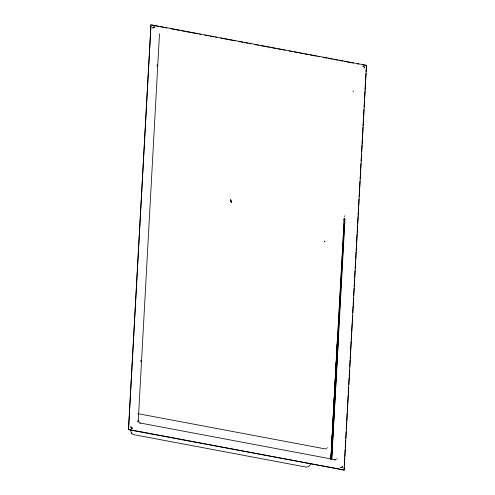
<?xml version="1.0" encoding="UTF-8"?>
<svg xmlns="http://www.w3.org/2000/svg" width="495" height="495" viewBox="0 0 495 495"><rect width="100%" height="100%" fill="white"/><g stroke="black" fill="none" stroke-linecap="round" stroke-linejoin="round"><path stroke-width="0.74" d="M344.044 220.331L344.204 218.672L344.087 219.508M324.906 241.517L324.887 241.746M337.503 337.305L330.864 459.292L344.322 219.223M337.652 337.293L330.982 459.28L337.794 337.274M128.49 429.697L150.987 24.75L366.51 65.303L344.136 470.009L128.49 429.697L150.987 24.75M140.809 361.808L140.889 360.267M157.144 66.274L157.231 64.734M331.836 441.039L331.922 439.492M332.052 437.178L332.139 435.637M332.56 427.921L332.906 421.746M333.203 416.345L333.413 412.483M333.543 410.169L333.884 403.994M334.057 400.907L334.397 394.738M334.521 392.417L334.911 385.475M335.035 383.161L335.424 376.212M335.505 374.672L335.932 366.956M336.018 365.409L336.402 358.467M336.489 356.92L344.18 219.242M331.483 459.131L344.706 219.112M338.512 336.897L331.718 458.97L344.984 218.926M344.013 470.25L344.186 467.169M344.266 465.622L344.693 457.918M344.78 456.371L345.164 449.435M345.25 447.895L345.677 440.185M345.757 438.644L346.141 431.708M346.271 429.394L346.655 422.458M346.741 420.917L347.168 413.207M347.255 411.667L347.639 404.724M347.719 403.184L348.146 395.474M348.232 393.933L348.616 386.997M348.746 384.683L349.13 377.747M349.21 376.206L349.594 369.264M349.724 366.956L350.107 360.014M350.194 358.473L350.621 350.763M350.707 349.223L351.128 341.513M351.215 339.972L351.599 333.036M351.685 331.495L352.112 323.786M352.199 322.245L352.582 315.303M352.706 312.995L353.09 306.052M353.176 304.512L353.56 297.575M353.69 295.261L354.074 288.325M354.154 286.784L354.581 279.075M354.668 277.534L355.051 270.598M355.181 268.284L355.565 261.341M355.651 259.801L356.072 252.091M356.159 250.55L356.542 243.614M356.629 242.074L357.056 234.364M357.143 232.823L357.569 225.114M357.65 223.573L358.034 216.637M358.12 215.09L358.547 207.386M358.634 205.84L359.017 198.903M359.141 196.589L359.525 189.653M359.611 188.112L359.995 181.176M360.125 178.862L360.509 171.926M360.595 170.379L360.979 163.443M361.103 161.129L361.486 154.192M361.616 151.878L362 144.942M362.086 143.401L362.513 135.692M362.594 134.151L362.977 127.215M363.064 125.674L363.491 117.965M363.578 116.424L363.961 109.482M364.085 107.174L364.469 100.231M364.555 98.691L364.982 90.981M365.069 89.44L365.452 82.504M365.539 80.963L365.966 73.254M366.046 71.713L366.51 65.303M130.952 431.244L131.051 429.697M324.448 241.64L324.51 241.09M344.136 219.019L344.204 218.672M344.625 216.705L344.842 215.721M159.458 34.211L138.229 421.449L140.333 423.046L334.385 459.558L336.254 459.125M337.138 458.587L337.07 458.785M153.042 27.454L153.097 27.374A1.108 0.842 13 0 1 153.314 27.157L154.749 27.058A2.692 2.036 13.1 0 0 154.335 27.008L154.063 26.971A1.51 1.145 12.9 0 0 153.667 27.021L152.936 27.924A2.735 2.079 12.7 0 0 152.955 28.221A2.784 2.122 12.8 0 1 152.936 27.899L152.943 27.794A1.72 1.306 13.9 0 1 153.023 27.485M159.081 33.895L159.143 33.778M310.625 464.304L308.688 466.612L306.374 467.138L133.316 434.579L131.62 433.589L130.903 431.739M326.898 448.656L325.209 448.903L138.111 413.702M153.524 27.479L154.075 27.417M153.629 27.448L154.421 27.46A2.042 1.479 8 0 0 154.075 27.423M335.177 460.065L334.304 460.022M132.017 428.144L132.153 428.163A2.735 2.45 17.9 0 0 132.567 428.194A2.784 2.5 17.9 0 1 132.153 428.169A2.054 1.838 17.7 0 1 131.936 428.132A1.442 1.293 17.7 0 1 131.577 428.008C130.618 427.983 130.977 425.57 130.884 426.999A1.51 1.355 17.1 0 0 130.958 427.377L131.169 427.711A1.101 0.99 17.6 0 0 131.491 427.965M152.38 25.276L158.45 26.421M159.972 26.705L163.765 27.417M165.281 27.701L166.803 27.992M170.596 28.704L174.388 29.415M175.904 29.706L179.704 30.418M181.22 30.702L185.012 31.414M186.528 31.705L197.913 33.846M199.435 34.13L200.951 34.415M204.744 35.126L208.537 35.844M210.059 36.129L213.852 36.84M215.368 37.131L216.884 37.416M220.683 38.127L235.1 40.844M238.893 41.555L242.692 42.267M244.208 42.551L248.001 43.269M249.517 43.554L251.039 43.838M254.832 44.556L258.625 45.268M260.141 45.552L269.249 47.266M270.771 47.551L276.841 48.696M278.357 48.98L282.15 49.692M283.672 49.976L285.188 50.267M288.981 50.979L292.774 51.69M294.296 51.981L298.089 52.693M299.605 52.977L303.404 53.695M304.92 53.98L308.713 54.691M310.229 54.976L316.305 56.121M317.821 56.405L319.337 56.69M323.13 57.408L326.929 58.119M328.445 58.404L332.238 59.115M333.76 59.406L337.553 60.118M339.069 60.402L342.862 61.12M344.384 61.405L353.486 63.119M357.285 63.83L358.801 64.115M362.594 64.833L366.387 65.544M128.613 429.456L344.136 470.009M139.807 423.392L140.252 423.51M131.942 433.255L131.658 432.809M231.351 202.034L231.406 202.133A5.501 1.615 75.9 0 0 231.641 202.511M137.802 421.653L138.018 422.031M231.115 201.583L230.942 201.211A3.725 0.613 70.6 0 1 230.856 200.951M230.324 199.658L230.713 200.673M230.651 200.531L230.484 200.098M230.812 199.862L230.93 200.228M353.22 91.309L353.108 90.919L353.195 91.241M327.591 447.4L327.597 447.548M342.175 467.119A1.101 0.934 44.6 0 1 341.927 467.367L340.572 467.323L341.21 467.497A1.51 1.281 44.9 0 0 341.593 467.497L342.212 467.045A1.442 1.219 44.7 0 0 342.323 466.736A2.054 1.739 44.4 0 0 342.354 466.507A2.784 2.351 44.8 0 0 342.354 466.16A2.735 2.308 44.8 0 1 342.348 466.507L342.336 466.661A1.72 1.46 43.5 0 1 342.237 467.014M132.017 428.138A1.72 1.528 17.6 0 1 131.62 428.02M231.276 201.143A5.309 0.743 75.6 0 0 231.344 201.341A4.647 0.644 75.6 0 1 231.258 201.007M231.635 202.375A5.365 1.473 74.8 0 1 231.289 201.75M231.351 202.158A4.789 1.268 74.2 0 1 231.103 201.7M230.948 201.391A3.372 0.6 70.9 0 1 230.689 200.803M230.849 200.896A3.019 0.408 70 0 1 230.689 200.5M231.27 201.669A4.622 0.971 71.9 0 1 230.992 201.075M364.407 67.716L364.37 68.001A2.692 1.912 33.8 0 0 364.394 67.685L364.079 66.813L363.101 66.268A2.784 1.98 33.1 0 0 362.748 66.2A2.735 1.937 33.1 0 1 363.101 66.281L363.262 66.311A1.72 1.238 33.4 0 1 363.646 66.466L363.763 66.547A1.108 0.792 33.3 0 1 364.072 66.813L364.271 67.103A1.51 1.07 33.5 0 1 364.382 67.469L364.407 67.716M138.111 421.152L138.037 420.762L138.099 421.109"/></g></svg>
